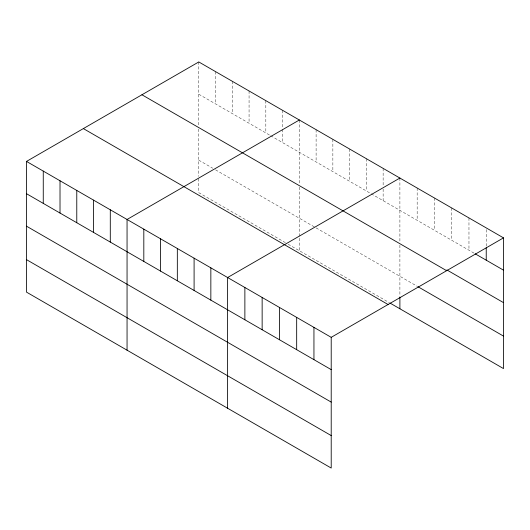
<?xml version="1.0" encoding="UTF-8"?>
<svg xmlns="http://www.w3.org/2000/svg" width="530" height="530" viewBox="0 0 530 530"><rect width="100%" height="100%" fill="white"/><g stroke="black" fill="none" stroke-linecap="round" stroke-linejoin="round"><path stroke-width="0.4" stroke-dasharray="2.65 1.99" d="M198.79 61.944L198.79 126.71M198.79 94.227L270.015 135.349M270.711 135.753L370.569 193.404M371.265 193.808L474.489 253.406M198.79 160.179L212.755 168.242M215.551 169.852L315.403 227.502M316.105 227.907L417.163 286.26M285.378 242.654L198.79 192.662L198.79 178.04M288.168 244.264L389.424 302.723M486.235 229.556L486.235 246.112M468.964 217.929L468.964 250.213M451.699 207.965L451.699 240.242M434.434 197.995L434.434 230.278M417.163 188.024L417.163 220.308M399.898 178.053L399.898 242.819M399.898 245.211L399.898 296.588M383.137 168.381L383.137 185.765M383.137 189.071L383.137 200.665M366.382 158.702L366.382 190.985M349.621 149.029L349.621 181.313M332.86 139.35L332.86 171.634M316.105 129.678L316.105 161.961M299.344 119.999L299.344 183.956M299.344 187.156L299.344 250.716M282.583 110.326L282.583 128.538M282.583 129.366L282.583 142.61M265.828 100.647L265.828 132.931M249.067 90.974L249.067 123.258M232.306 81.295L232.306 113.579M215.551 71.623L215.551 103.906M198.79 129.101L198.79 176.417"/><path stroke-width="0.79" d="M26.5 161.418L331.21 337.338L331.21 468.056L26.5 292.129L26.5 161.418L198.79 61.944L503.5 237.871L503.5 368.582L390.12 303.127M299.344 119.999L127.054 219.473L127.054 350.184M399.898 178.053L227.608 277.528L227.608 408.239M331.21 337.338L503.5 237.871M475.185 253.804L503.5 270.154M446.863 269.936L503.5 302.637M141.934 94.771L446.644 270.697M417.859 286.657L503.5 336.099M83.356 128.591L388.066 304.511M26.5 193.702L331.21 369.622M26.5 226.184L331.21 402.104M26.5 259.647L331.21 435.574M486.235 247.768L486.235 260.184M399.898 297.403L399.898 308.771M313.945 327.368L313.945 359.651M296.674 317.404L296.674 349.687M279.409 307.433L279.409 339.717M262.145 297.462L262.145 329.746M244.873 287.492L244.873 319.775M210.847 267.849L210.847 300.132M194.093 258.176L194.093 290.46M177.331 248.497L177.331 280.781M160.57 238.825L160.57 271.108M143.816 229.145L143.816 261.429M110.293 209.794L110.293 242.077M93.538 200.121L93.538 232.405M76.777 190.442L76.777 222.726M60.016 180.77L60.016 213.053M43.261 171.091L43.261 203.374"/></g></svg>
